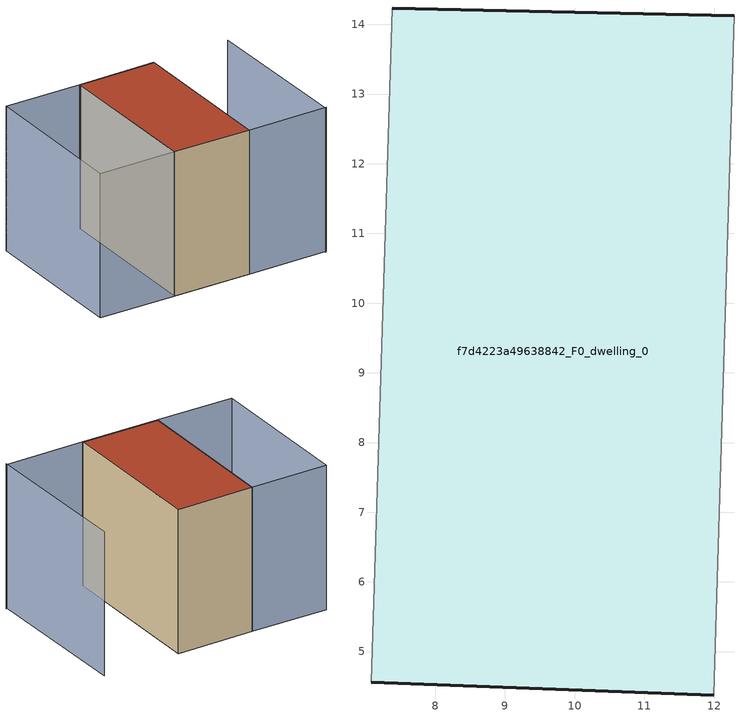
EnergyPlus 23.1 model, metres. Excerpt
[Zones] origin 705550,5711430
f7d4223a49638842_F0_dwelling_0
 floor ground (EU_floor_Construction): 12,4.38 12.29,14.12 7.38,14.24 7.08,4.56 z0
 wall outside (EU_wall_Construction): 7.38,14.24 12.29,14.12 / 12,4.38 7.08,4.56 z0:9
 wall adiabatic (EU_wall_Construction): 12.29,14.12 12,4.38 / 7.08,4.56 7.38,14.24 z0:9
 roof outside (EU_roof_Construction): 12.29,14.12 12,4.38 7.08,4.56 7.38,14.24 z9
shading: 17.06,4.23 12,4.38 / 12,4.38 12.29,14.14 / 17,4.16 17.19,14 / 7.38,14.24 7.08,4.56 / 7.08,4.56 2.2,4.71 / 2.2,4.71 2.5,14.39 / 2.5,14.39 7.38,14.24 z0:9
[Building]
EU S2 Campaign: North Axis=0; Terrain=City; Solar Distribution=FullExterior
[Site:Location]
London: Latitude=51.5; Longitude=-0.5; Time Zone=0; Elevation=25
[SizingPeriod:WeatherFileDays]
AnnualSizingPeriod: Begin Month=1; Begin Day of Month=1; End Month=12; End Day of Month=31; Day of Week for Start Day=Monday; Use Weather File Daylight Saving Period=No; Use Weather File Rain and Snow Indicators=No
[MATERIAL]
EU_InternalMass_Material: Roughness=MediumRough; Thickness=0.1; Conductivity=1; Density=1800; Specific Heat=900; Thermal Absorptance=0.9; Solar Absorptance=0.7; Visible Absorptance=0.7
[MATERIAL:NOMASS] Roughness=MediumRough; Thermal Absorptance=0.9; Solar Absorptance=0.7; Visible Absorptance=0.7
Name | Thermal Resistance
EU_wall_NoMass | 0.727863
EU_roof_NoMass | 0.773354
EU_floor_NoMass | 1.79329
[CONSTRUCTION]
EU_wall_Construction: EU_wall_NoMass
EU_roof_Construction: EU_roof_NoMass
EU_floor_Construction: EU_floor_NoMass
EU_InternalMass_Construction: EU_InternalMass_Material
[ZONE]
f7d4223a49638842_F0_dwelling_0: Type=1; Multiplier=1; Ceiling Height=autocalculate; Volume=429.939; Floor Area=autocalculate; Part of Total Floor Area=Yes
[INTERNALMASS]
f7d4223a49638842_F0_dwelling_0_EU_InternalMass: Construction=EU_InternalMass_Construction; Zone or ZoneList=f7d4223a49638842_F0_dwelling_0; Surface Area=47.7708
[OTHEREQUIPMENT]
EU_Step8_InternalGain_f7d4223a49638842_F0_dwelling_0_f000: Fuel Type=Electricity; Zone or ZoneList or Space or SpaceList=f7d4223a49638842_F0_dwelling_0; Schedule=EU_Step8_GainSchedule_f7d4223a49638842_F0_dwelling_0_f000; Design Level Calculation Method=Watts/Area; Power per Zone Floor Area=1; Fraction Latent=0; Fraction Radiant=0; Fraction Lost=0; Carbon Dioxide Generation Rate=0; EndUse Subcategory=EU_Step8_InternalGains
[ZONEVENTILATION:DESIGNFLOWRATE]
EU_ConstantAir_f7d4223a49638842_F0_dwelling_0: Zone or ZoneList or Space or SpaceList=f7d4223a49638842_F0_dwelling_0; Schedule=EU_AlwaysOn; Design Flow Rate Calculation Method=AirChanges/Hour; Air Changes per Hour=0.484901; Ventilation Type=Natural; Fan Pressure Rise=0; Fan Total Efficiency=1; Constant Term Coefficient=1; Temperature Term Coefficient=0; Velocity Term Coefficient=0; Velocity Squared Term Coefficient=0; Minimum Indoor Temperature=-100; Maximum Indoor Temperature=100; Delta Temperature=-100; Minimum Outdoor Temperature=-100; Maximum Outdoor Temperature=100; Maximum Wind Speed=40
[HVACTEMPLATE:THERMOSTAT]
EU_HeatOnly_f7d4223a49638842_F0_dwelling_0: Constant Heating Setpoint=20; Constant Cooling Setpoint=50
[HVACTEMPLATE:ZONE:IDEALLOADSAIRSYSTEM]
f7d4223a49638842_F0_dwelling_0: Template Thermostat=EU_HeatOnly_f7d4223a49638842_F0_dwelling_0; System Availability Schedule=EU_AlwaysOn; Maximum Heating Supply Air Temperature=50; Minimum Cooling Supply Air Temperature=13; Maximum Heating Supply Air Humidity Ratio=0.0156; Minimum Cooling Supply Air Humidity Ratio=0.0077; Heating Limit=NoLimit; Cooling Limit=NoLimit; Heating Availability Schedule=EU_AlwaysOn; Cooling Availability Schedule=EU_CoolingOff; Dehumidification Control Type=ConstantSensibleHeatRatio; Cooling Sensible Heat Ratio=0.7; Dehumidification Setpoint=60; Humidification Control Type=None; Humidification Setpoint=30; Outdoor Air Method=None; Outdoor Air Flow Rate per Person=0.00944; Outdoor Air Flow Rate per Zone Floor Area=0; Outdoor Air Flow Rate per Zone=0; Demand Controlled Ventilation Type=None; Outdoor Air Economizer Type=NoEconomizer; Heat Recovery Type=None; Sensible Heat Recovery Effectiveness=0.7; Latent Heat Recovery Effectiveness=0.65
[SIZING:ZONE]
f7d4223a49638842_F0_dwelling_0: Zone Cooling Design Supply Air Temperature Input Method=SupplyAirTemperature; Zone Cooling Design Supply Air Temperature=13; Zone Heating Design Supply Air Temperature Input Method=SupplyAirTemperature; Zone Heating Design Supply Air Temperature=50; Zone Cooling Design Supply Air Humidity Ratio=0.008; Zone Heating Design Supply Air Humidity Ratio=0.008; Cooling Design Air Flow Method=DesignDay; Cooling Design Air Flow Rate=0; Cooling Minimum Air Flow per Zone Floor Area=0.000762; Cooling Minimum Air Flow=0; Cooling Minimum Air Flow Fraction=0.2; Heating Design Air Flow Method=DesignDay; Heating Design Air Flow Rate=0; Heating Maximum Air Flow per Zone Floor Area=0.002032; Heating Maximum Air Flow=0.141576; Heating Maximum Air Flow Fraction=0.3; Account for Dedicated Outdoor Air System=No; Dedicated Outdoor Air System Control Strategy=NeutralSupplyAir; Dedicated Outdoor Air Low Setpoint Temperature for Design=autosize; Dedicated Outdoor Air High Setpoint Temperature for Design=autosize; Zone Load Sizing Method=Sensible Load Only No Latent Load; Zone Latent Cooling Design Supply Air Humidity Ratio Input Method=HumidityRatioDifference; Zone Cooling Design Supply Air Humidity Ratio Difference=0.005; Zone Latent Heating Design Supply Air Humidity Ratio Input Method=HumidityRatioDifference; Zone Humidification Design Supply Air Humidity Ratio Difference=0.005
[SCHEDULE:CONSTANT]
Name | Hourly Value
EU_AlwaysOn | 1
EU_CoolingOff | 0
[SCHEDULE:FILE]
EU_Step8_GainSchedule_f7d4223a49638842_F0_dwelling_0_f000: File=../../schedules/f7d4223a49638842/f7d4223a49638842_F0_dwelling_0_f000_gain.csv; Column Number=1; Rows to Skip at Top=0; Number of Hours of Data=8760; Column Separator=Comma; Interpolate to Timestep=No; Minutes per Item=60; Adjust Schedule for Daylight Savings=Yes
